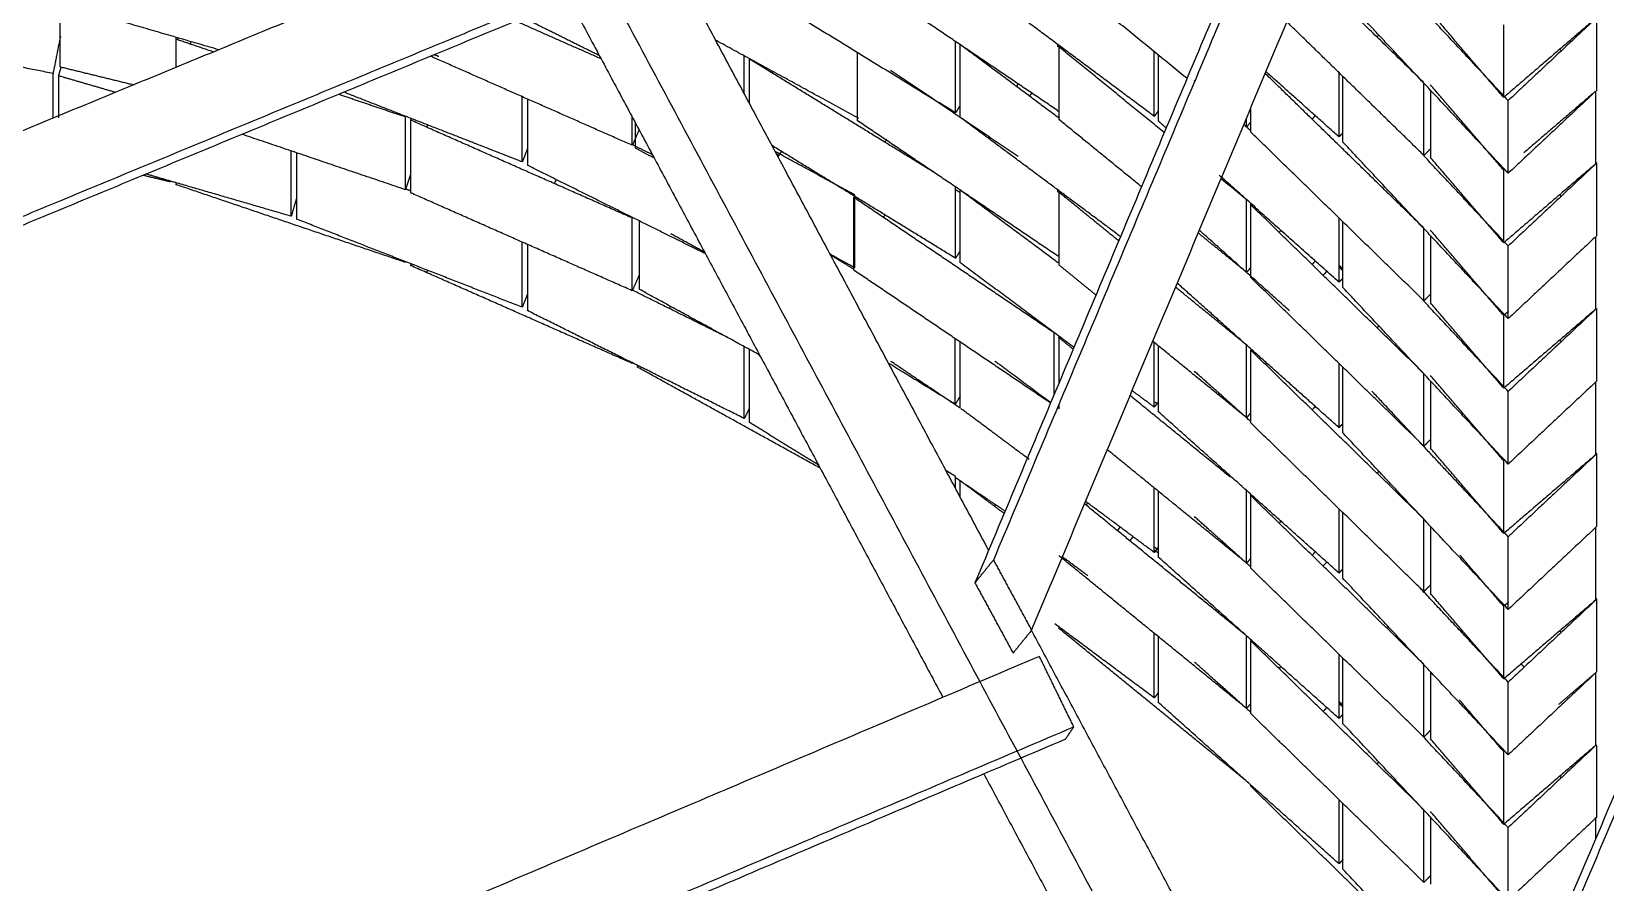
# Model space of a CAD drawing. Header units: millimetres. Extents: x 507.9 to 541, y 40.2 to 69.3.
# Drawn here: x 516.027 to 517.327, y 46.969 to 47.672 of the extents above; entities that cross this region are included whole.
import ezdxf

# ---------------------------------------------------------------- set-up
doc = ezdxf.new("R2010")
doc.units = ezdxf.units.MM
doc.layers.add('Make2D$Visible$Curves', color=7, linetype='Continuous', true_color=0x000000)

msp = doc.modelspace()

# ---------------------------------------------------------------- linework, layer by layer
at = {"layer": 'Make2D$Visible$Curves', "color": 18, "lineweight": -3, "true_color": 0x000000}
for points in [[(517.37052, 48.54102), (517.09604, 47.88822), (516.82156, 47.23543)], [(517.42539, 45.98647), (516.74688, 47.25382), (516.06837, 48.52118)], [(517.35526, 48.52217), (517.08078, 47.86938), (516.8063, 47.21658)], [(516.85304, 47.17748), (517.13323, 47.84494), (517.41342, 48.5124)], [(517.85615, 48.25209), (517.50732, 47.43188), (517.15849, 46.61167)], [(517.84091, 48.23331), (517.49208, 47.4131), (517.14326, 46.59288)], [(517.18983, 46.55359), (517.54443, 47.38844), (517.89904, 48.22329)], [(516.81761, 47.24348), (516.65451, 47.54812), (516.49142, 47.85276)], [(516.50275, 47.78895), (515.99708, 47.58025), (515.49141, 47.37154)], [(517.24655, 47.61465), (517.17818, 47.68763), (517.10981, 47.7606)], [(515.49298, 47.30085), (516.01189, 47.5157), (516.53079, 47.73055)], [(515.48648, 47.29092), (516.00538, 47.50577), (516.52429, 47.72062)], [(516.87467, 47.6063), (516.79181, 47.66229), (516.70895, 47.71827)], [(516.95436, 47.60161), (516.87413, 47.66131), (516.7939, 47.721)], [(516.98155, 47.63274), (516.92852, 47.67592), (516.87548, 47.71911)], [(517.17652, 47.62977), (517.1291, 47.67597), (517.08169, 47.72217)], [(516.79027, 47.60446), (516.70505, 47.65677), (516.61983, 47.70909)], [(517.24655, 47.55465), (517.17818, 47.62763), (517.10981, 47.7006)], [(516.18202, 47.65657), (516.11596, 47.6758), (516.04989, 47.69502)], [(516.05125, 47.64249), (516.05125, 47.66856), (516.05125, 47.69463)], [(516.47115, 47.69862), (516.62549, 47.41034), (516.77984, 47.12205)], [(517.24281, 47.61727), (517.21256, 47.65251), (517.18232, 47.68775)], [(516.04529, 47.637), (515.94716, 47.65628), (515.84904, 47.67556)], [(516.4977, 47.64905), (516.46231, 47.66468), (516.42692, 47.68031)], [(516.49628, 47.65169), (516.46655, 47.66647), (516.43682, 47.68126)], [(517.17695, 47.56935), (517.12038, 47.62447), (517.06382, 47.67959)], [(517.3187, 47.68239), (517.28075, 47.64983), (517.24281, 47.61727)], [(517.24281, 47.61727), (517.24281, 47.64727), (517.24281, 47.67727)], [(517.31953, 47.68302), (517.28304, 47.64884), (517.24655, 47.61465)], [(517.31953, 47.68302), (517.31953, 47.65302), (517.31953, 47.62302)], [(516.05133, 47.66776), (516.04831, 47.65238), (516.04529, 47.637)], [(516.14675, 47.66526), (516.14691, 47.66574), (516.14707, 47.66621)], [(516.14675, 47.66526), (516.14675, 47.65364), (516.14675, 47.64202)], [(516.17792, 47.6547), (516.16233, 47.65998), (516.14675, 47.66526)], [(516.1484, 47.66636), (516.1484, 47.66562), (516.1484, 47.66488)], [(516.15876, 47.66119), (516.15902, 47.66226), (516.15928, 47.66333)], [(516.71047, 47.59989), (516.65166, 47.63199), (516.59286, 47.66409)], [(516.79027, 47.60446), (516.79027, 47.63389), (516.79027, 47.66333)], [(516.7939, 47.661), (516.7939, 47.631), (516.7939, 47.601)], [(516.87604, 47.59988), (516.83497, 47.63044), (516.7939, 47.661)], [(517.13834, 47.66733), (517.13905, 47.668), (517.13975, 47.66866)], [(516.52341, 47.57769), (516.44023, 47.61443), (516.35706, 47.65117)], [(516.36377, 47.65091), (516.36175, 47.6517), (516.35973, 47.65249)], [(516.6159, 47.62024), (516.6159, 47.63622), (516.6159, 47.65221)], [(516.61983, 47.64909), (516.61983, 47.631), (516.61983, 47.61291)], [(516.77163, 47.5559), (516.69596, 47.60235), (516.62028, 47.64881)], [(516.70895, 47.65444), (516.70895, 47.62635), (516.70895, 47.59827)], [(516.87467, 47.65911), (516.87467, 47.66), (516.87467, 47.6609)], [(516.87548, 47.65911), (516.87591, 47.65964), (516.87635, 47.66018)], [(516.87548, 47.65911), (516.87548, 47.62911), (516.87548, 47.59911)], [(516.96256, 47.58821), (516.91902, 47.62366), (516.87548, 47.65911)], [(516.95436, 47.60161), (516.95436, 47.62825), (516.95436, 47.65489)], [(516.95766, 47.65222), (516.95766, 47.62503), (516.95766, 47.59785)], [(517.21136, 47.65267), (517.21167, 47.65293), (517.21197, 47.6532)], [(517.28904, 47.65694), (517.28963, 47.65626), (517.29023, 47.65557)], [(516.04529, 47.60028), (516.04529, 47.61864), (516.04529, 47.637)], [(516.04989, 47.63502), (516.05094, 47.63861), (516.05198, 47.64219)], [(516.04989, 47.63502), (516.04989, 47.61773), (516.04989, 47.60043)], [(516.09717, 47.62127), (516.07353, 47.62814), (516.04989, 47.63502)], [(516.05125, 47.64249), (516.08168, 47.63506), (516.1121, 47.62762)], [(516.63922, 47.63911), (516.63893, 47.63853), (516.63864, 47.63794)], [(516.84186, 47.56847), (516.78928, 47.604), (516.7367, 47.63953)], [(516.81582, 47.64607), (516.81553, 47.6456), (516.81524, 47.64512)], [(517.17695, 47.50935), (517.11145, 47.57318), (517.04594, 47.63701)], [(517.10685, 47.58465), (517.07671, 47.61156), (517.04656, 47.63848)], [(517.10685, 47.58465), (517.10685, 47.61115), (517.10685, 47.63765)], [(516.84185, 47.62848), (516.84119, 47.62739), (516.84052, 47.62631)], [(516.98785, 47.6309), (516.98766, 47.63106), (516.98747, 47.63123)], [(517.10981, 47.63477), (517.10981, 47.60769), (517.10981, 47.5806)], [(517.17695, 47.56935), (517.17695, 47.59914), (517.17695, 47.62894)], [(517.24281, 47.55727), (517.21256, 47.59251), (517.18232, 47.62775)], [(517.18232, 47.62321), (517.18232, 47.59548), (517.18232, 47.56775)], [(517.3187, 47.62224), (517.28263, 47.58845), (517.24655, 47.55465)], [(517.31843, 47.62217), (517.28886, 47.59678), (517.25928, 47.5714)], [(517.3187, 47.62239), (517.3187, 47.59239), (517.3187, 47.56239)], [(517.31953, 47.62302), (517.31928, 47.62279), (517.31902, 47.62255)], [(516.33616, 47.60106), (516.3086, 47.6104), (516.28105, 47.61974)], [(516.43264, 47.56401), (516.3589, 47.59281), (516.28515, 47.62161)], [(516.43264, 47.56401), (516.43264, 47.5909), (516.43264, 47.61778)], [(516.43682, 47.61515), (516.43682, 47.5882), (516.43682, 47.56126)], [(516.79404, 47.6106), (516.79216, 47.60753), (516.79027, 47.60446)], [(516.8516, 47.61854), (516.85244, 47.61967), (516.85328, 47.6208)], [(517.24655, 47.55465), (517.24655, 47.58465), (517.24655, 47.61465)], [(516.33616, 47.54193), (516.33616, 47.57149), (516.33616, 47.60106)], [(516.34047, 47.5985), (516.34075, 47.59914), (516.34104, 47.59979)], [(516.34047, 47.5985), (516.34047, 47.5685), (516.34047, 47.5385)], [(516.52314, 47.51781), (516.4318, 47.55815), (516.34047, 47.5985)], [(516.52341, 47.57769), (516.52341, 47.58935), (516.52341, 47.60101)], [(516.5257, 47.59673), (516.5257, 47.58622), (516.5257, 47.5757)], [(516.87467, 47.4863), (516.79181, 47.54229), (516.70895, 47.59827)], [(516.92646, 47.50236), (516.86018, 47.55168), (516.7939, 47.601)], [(516.87431, 47.60582), (516.87436, 47.60578), (516.8744, 47.60575)], [(516.94376, 47.54351), (516.90962, 47.57131), (516.87548, 47.59911)], [(516.95766, 47.60605), (516.95601, 47.60383), (516.95436, 47.60161)], [(516.96425, 47.59197), (516.96095, 47.59491), (516.95766, 47.59785)], [(517.03057, 47.59283), (517.03057, 47.59668), (517.03057, 47.60052)], [(517.03381, 47.59681), (517.03219, 47.59482), (517.03057, 47.59283)], [(517.03371, 47.60787), (517.03371, 47.5984), (517.03371, 47.58893)], [(517.08725, 47.60244), (517.08603, 47.60095), (517.08481, 47.59945)], [(516.33616, 47.54106), (516.26875, 47.56391), (516.20135, 47.58676)], [(516.35431, 47.5946), (516.35398, 47.59364), (516.35366, 47.59267)], [(516.52923, 47.59084), (516.52632, 47.58426), (516.52341, 47.57769)], [(517.03419, 47.58952), (517.03115, 47.59224), (517.0281, 47.59495)], [(517.02955, 47.59366), (517.02888, 47.59421), (517.02821, 47.59476)], [(517.17695, 47.44935), (517.10533, 47.51914), (517.03371, 47.58893)], [(517.10981, 47.58796), (517.10833, 47.5863), (517.10685, 47.58465)], [(516.24193, 47.51914), (516.24193, 47.54607), (516.24193, 47.573)], [(516.24634, 47.57151), (516.24634, 47.54414), (516.24634, 47.51677)], [(516.43682, 47.57473), (516.43473, 47.56937), (516.43264, 47.56401)], [(516.54018, 47.56986), (516.532, 47.57393), (516.52382, 47.578)], [(516.54169, 47.56698), (516.5337, 47.57134), (516.5257, 47.5757)], [(516.79027, 47.48446), (516.71455, 47.53094), (516.63882, 47.57743)], [(516.7071, 47.53669), (516.67427, 47.5546), (516.64145, 47.57252)], [(516.64243, 47.5707), (516.64332, 47.57026), (516.64421, 47.56982)], [(516.64398, 47.56838), (516.6453, 47.57054), (516.64663, 47.5727)], [(516.73316, 47.5825), (516.73261, 47.58153), (516.73205, 47.58056)], [(517.24655, 47.43465), (517.17818, 47.50763), (517.10981, 47.5806)], [(517.18251, 47.57505), (517.17973, 47.5722), (517.17695, 47.56935)], [(516.58307, 47.48854), (516.50995, 47.5249), (516.43682, 47.56126)], [(517.24655, 47.49465), (517.21165, 47.5319), (517.17675, 47.56916)], [(517.24281, 47.49727), (517.21256, 47.53251), (517.18232, 47.56775)], [(517.3187, 47.56239), (517.28075, 47.52983), (517.24281, 47.49727)], [(517.24379, 47.55811), (517.2433, 47.55769), (517.24281, 47.55727)], [(517.24281, 47.49727), (517.24281, 47.52727), (517.24281, 47.55727)], [(517.31953, 47.56302), (517.28304, 47.52884), (517.24655, 47.49465)], [(517.3187, 47.56391), (517.31911, 47.56347), (517.31953, 47.56302)], [(517.31953, 47.56302), (517.31953, 47.53302), (517.31953, 47.50302)], [(516.14223, 47.54744), (516.13091, 47.55018), (516.11958, 47.55292)], [(516.14708, 47.54674), (516.13453, 47.55039), (516.12198, 47.55405)], [(516.14675, 47.54526), (516.14699, 47.54598), (516.14723, 47.5467)], [(516.33616, 47.48106), (516.24145, 47.51316), (516.14675, 47.54526)], [(516.24193, 47.51914), (516.19482, 47.53285), (516.1477, 47.54656)], [(516.34062, 47.55421), (516.33839, 47.54764), (516.33616, 47.54106)], [(516.45924, 47.54634), (516.45999, 47.54785), (516.46074, 47.54936)], [(517.10685, 47.46465), (517.05735, 47.50884), (517.00784, 47.55304)], [(517.03057, 47.53283), (517.02, 47.54144), (517.00943, 47.55004)], [(516.24634, 47.53431), (516.24413, 47.52672), (516.24193, 47.51914)], [(516.34047, 47.54001), (516.33863, 47.54073), (516.3368, 47.54144)], [(516.52341, 47.45769), (516.43194, 47.49809), (516.34047, 47.5385)], [(516.70609, 47.53482), (516.70609, 47.50482), (516.70609, 47.47482)], [(516.87181, 47.42285), (516.78895, 47.47883), (516.70609, 47.53482)], [(516.7071, 47.47669), (516.7071, 47.50669), (516.7071, 47.53669)], [(516.79027, 47.48446), (516.79027, 47.51389), (516.79027, 47.54333)], [(516.79027, 47.54117), (516.79202, 47.54009), (516.79377, 47.53902)], [(516.7939, 47.541), (516.7939, 47.511), (516.7939, 47.481)], [(516.87492, 47.48072), (516.83441, 47.51086), (516.7939, 47.541)], [(516.87467, 47.53911), (516.87467, 47.54), (516.87467, 47.5409)], [(516.87548, 47.53911), (516.87582, 47.53953), (516.87617, 47.53996)], [(516.87548, 47.53911), (516.87548, 47.50911), (516.87548, 47.47911)], [(516.92497, 47.49881), (516.90022, 47.51896), (516.87548, 47.53911)], [(517.03057, 47.47348), (517.03057, 47.50312), (517.03057, 47.53275)], [(517.21115, 47.5325), (517.21164, 47.53291), (517.21213, 47.53333)], [(517.28909, 47.53689), (517.28966, 47.53623), (517.29023, 47.53557)], [(516.7319, 47.52029), (516.73142, 47.51944), (516.73094, 47.5186)], [(516.81571, 47.5259), (516.81553, 47.5256), (516.81535, 47.52531)], [(517.03371, 47.52893), (517.03404, 47.52926), (517.03437, 47.5296)], [(517.03371, 47.52893), (517.03371, 47.49893), (517.03371, 47.46893)], [(517.17695, 47.38935), (517.10533, 47.45914), (517.03371, 47.52893)], [(516.02838, 47.51502), (516.02817, 47.51507), (516.02796, 47.51512)], [(516.43264, 47.44401), (516.33949, 47.48039), (516.24634, 47.51677)], [(516.52341, 47.45769), (516.52341, 47.48769), (516.52341, 47.51769)], [(516.52908, 47.51538), (516.52908, 47.48715), (516.52908, 47.45891)], [(517.02955, 47.47366), (517.01011, 47.48949), (516.99066, 47.50533)], [(517.06594, 47.44117), (517.02877, 47.47436), (516.9916, 47.50755)], [(517.05886, 47.50757), (517.05816, 47.50672), (517.05747, 47.50587)], [(517.10685, 47.46465), (517.10685, 47.49115), (517.10685, 47.51766)], [(517.10981, 47.51477), (517.10981, 47.48769), (517.10981, 47.4606)], [(517.17695, 47.44935), (517.17695, 47.47935), (517.17695, 47.50935)], [(517.24281, 47.43727), (517.21256, 47.47251), (517.18232, 47.50775)], [(516.43264, 47.44401), (516.43264, 47.4709), (516.43264, 47.49778)], [(516.43682, 47.49593), (516.43682, 47.4686), (516.43682, 47.44126)], [(516.58342, 47.48924), (516.56927, 47.49697), (516.55512, 47.50469)], [(517.18232, 47.50324), (517.18232, 47.4755), (517.18232, 47.44775)], [(517.3187, 47.50224), (517.28263, 47.46845), (517.24655, 47.43465)], [(517.24655, 47.43465), (517.24655, 47.46465), (517.24655, 47.49465)], [(517.3187, 47.50239), (517.3187, 47.47239), (517.3187, 47.44239)], [(517.31953, 47.50302), (517.31932, 47.50282), (517.3191, 47.50262)], [(516.34047, 47.4785), (516.34075, 47.47914), (516.34104, 47.47979)], [(516.7071, 47.47669), (516.69697, 47.48221), (516.68684, 47.48774)], [(516.70609, 47.47551), (516.69663, 47.48131), (516.68717, 47.48712)], [(516.79395, 47.49045), (516.79211, 47.48745), (516.79027, 47.48446)], [(516.88803, 47.41096), (516.84097, 47.44598), (516.7939, 47.481)], [(516.87548, 47.4875), (516.87507, 47.4869), (516.87467, 47.4863)], [(516.90618, 47.45411), (516.89083, 47.46661), (516.87548, 47.47911)], [(517.08724, 47.48243), (517.08595, 47.48085), (517.08467, 47.47927)], [(516.52341, 47.39769), (516.43194, 47.43809), (516.34047, 47.4785)], [(516.35438, 47.47479), (516.35404, 47.47381), (516.35371, 47.47283)], [(516.52911, 47.47059), (516.52626, 47.46414), (516.52341, 47.45769)], [(516.86816, 47.36531), (516.78713, 47.42007), (516.70609, 47.47482)], [(517.03388, 47.47689), (517.03239, 47.47507), (517.03091, 47.47324)], [(517.17695, 47.32935), (517.10533, 47.39914), (517.03371, 47.46893)], [(517.09369, 47.47048), (517.09536, 47.47219), (517.09702, 47.4739)], [(517.10685, 47.4787), (517.10833, 47.47738), (517.10981, 47.47606)], [(517.10993, 47.46809), (517.10839, 47.46637), (517.10685, 47.46465)], [(517.1069, 47.47723), (517.10836, 47.47581), (517.10981, 47.4744)], [(516.43701, 47.45522), (516.43483, 47.44962), (516.43264, 47.44401)], [(516.60188, 47.41918), (516.56265, 47.43869), (516.52341, 47.4582)], [(516.62857, 47.4046), (516.57882, 47.43175), (516.52908, 47.45891)], [(517.03057, 47.41283), (517.00124, 47.43671), (516.97192, 47.46059)], [(517.10685, 47.34465), (517.04006, 47.40428), (516.97328, 47.46391)], [(517.24655, 47.31465), (517.17818, 47.38763), (517.10981, 47.4606)], [(517.18268, 47.45523), (517.17982, 47.45229), (517.17695, 47.44935)], [(516.6159, 47.35221), (516.52636, 47.39673), (516.43682, 47.44126)], [(516.55415, 47.443), (516.55469, 47.44397), (516.55523, 47.44494)], [(517.24655, 47.37465), (517.21165, 47.4119), (517.17675, 47.44916)], [(517.24281, 47.37727), (517.21256, 47.41251), (517.18232, 47.44775)], [(517.3187, 47.44239), (517.28075, 47.40983), (517.24281, 47.37727)], [(517.24666, 47.44057), (517.24473, 47.43892), (517.24281, 47.43727)], [(517.31953, 47.44302), (517.28304, 47.40884), (517.24655, 47.37465)], [(517.26168, 47.44883), (517.26173, 47.44877), (517.26177, 47.44872)], [(517.31953, 47.44302), (517.31953, 47.41302), (517.31953, 47.38302)], [(516.85085, 47.43754), (516.85111, 47.43789), (516.85137, 47.43824)], [(517.13823, 47.42723), (517.13916, 47.4281), (517.1401, 47.42898)], [(517.24281, 47.37727), (517.24281, 47.40727), (517.24281, 47.43727)], [(516.79001, 47.36399), (516.79001, 47.3911), (516.79001, 47.41821)], [(516.7939, 47.41549), (516.7939, 47.38824), (516.7939, 47.361)], [(516.87181, 47.37266), (516.87181, 47.39775), (516.87181, 47.42285)], [(516.87548, 47.41911), (516.87582, 47.41953), (516.87617, 47.41995)], [(516.88738, 47.40941), (516.88143, 47.41426), (516.87548, 47.41911)], [(516.87548, 47.41911), (516.87548, 47.40012), (516.87548, 47.38113)], [(517.02955, 47.35366), (516.99134, 47.38478), (516.95312, 47.41589)], [(516.95436, 47.36161), (516.95436, 47.38825), (516.95436, 47.41489)], [(517.28918, 47.41678), (517.2897, 47.41618), (517.29023, 47.41557)], [(516.6159, 47.35221), (516.6159, 47.38186), (516.6159, 47.41151)], [(516.61983, 47.40909), (516.61983, 47.37909), (516.61983, 47.34909)], [(516.62953, 47.40313), (516.62885, 47.40355), (516.62818, 47.40396)], [(516.95766, 47.41219), (516.95766, 47.38502), (516.95766, 47.35785)], [(517.03057, 47.35283), (517.03057, 47.38283), (517.03057, 47.41283)], [(517.03371, 47.40893), (517.03371, 47.37893), (517.03371, 47.34893)], [(517.17695, 47.26935), (517.10533, 47.33914), (517.03371, 47.40893)], [(517.21134, 47.41266), (517.21175, 47.41301), (517.21216, 47.41336)], [(516.52377, 47.3985), (516.52359, 47.39809), (516.52341, 47.39769)], [(516.52747, 47.39475), (516.52788, 47.39549), (516.52829, 47.39623)], [(516.6786, 47.31119), (516.60304, 47.35297), (516.52747, 47.39475)], [(516.79001, 47.36399), (516.76252, 47.38086), (516.73502, 47.39774)], [(516.79425, 47.36064), (516.76562, 47.37999), (516.73699, 47.39933)], [(516.86861, 47.36541), (516.84562, 47.38252), (516.82264, 47.39962)], [(517.03338, 47.35024), (517.01043, 47.37074), (516.98747, 47.39123)], [(517.10685, 47.34465), (517.10685, 47.37115), (517.10685, 47.39765)], [(517.10981, 47.3946), (517.10981, 47.3676), (517.10981, 47.3406)], [(517.17695, 47.32935), (517.17695, 47.35935), (517.17695, 47.38935)], [(516.95436, 47.36161), (516.9452, 47.36842), (516.93605, 47.37523)], [(517.24281, 47.31727), (517.21256, 47.35251), (517.18232, 47.38775)], [(517.18232, 47.38321), (517.18232, 47.35548), (517.18232, 47.32775)], [(517.31953, 47.38302), (517.28304, 47.34884), (517.24655, 47.31465)], [(517.3187, 47.38239), (517.3187, 47.35239), (517.3187, 47.32239)], [(516.7941, 47.37065), (516.79206, 47.36732), (516.79001, 47.36399)], [(516.87548, 47.36365), (516.87548, 47.36197), (516.87548, 47.3603)], [(517.01681, 47.30404), (516.97561, 47.33758), (516.93442, 47.37111)], [(516.95754, 47.36589), (516.95595, 47.36375), (516.95436, 47.36161)], [(516.95477, 47.36595), (516.95549, 47.36541), (516.9562, 47.36488)], [(517.08711, 47.36228), (517.08604, 47.36096), (517.08498, 47.35965)], [(517.24655, 47.25465), (517.19022, 47.31478), (517.13388, 47.37492)], [(517.24655, 47.31465), (517.24655, 47.34465), (517.24655, 47.37465)], [(516.61983, 47.3601), (516.61787, 47.35615), (516.6159, 47.35221)], [(516.85109, 47.31845), (516.82288, 47.33944), (516.79468, 47.36042)], [(517.03392, 47.28976), (516.99579, 47.3238), (516.95766, 47.35785)], [(517.03371, 47.35668), (517.03214, 47.35476), (517.03057, 47.35283)], [(516.67733, 47.31379), (516.64858, 47.33144), (516.61983, 47.34909)], [(517.17695, 47.20935), (517.10533, 47.27914), (517.03371, 47.34893)], [(517.10985, 47.34801), (517.10835, 47.34633), (517.10685, 47.34465)], [(517.24655, 47.19465), (517.17818, 47.26763), (517.10981, 47.3406)], [(516.84071, 47.32661), (516.84049, 47.32626), (516.84028, 47.32591)], [(517.02955, 47.23366), (516.97262, 47.28002), (516.91568, 47.32638)], [(517.18249, 47.33503), (517.17972, 47.33219), (517.17695, 47.32935)], [(517.24281, 47.25727), (517.21256, 47.29251), (517.18232, 47.32775)], [(517.3187, 47.32391), (517.31911, 47.32347), (517.31953, 47.32302)], [(517.00745, 47.31296), (517.00725, 47.3127), (517.00705, 47.31243)], [(517.3187, 47.32239), (517.28075, 47.28983), (517.24281, 47.25727)], [(517.24377, 47.31809), (517.24329, 47.31768), (517.24281, 47.31727)], [(517.24281, 47.25727), (517.24281, 47.28727), (517.24281, 47.31727)], [(517.31953, 47.32302), (517.28304, 47.28884), (517.24655, 47.25465)], [(517.31953, 47.32302), (517.31953, 47.29302), (517.31953, 47.26302)], [(516.79027, 47.30446), (516.78632, 47.30688), (516.78237, 47.30931)], [(516.83116, 47.2757), (516.81045, 47.28969), (516.78975, 47.30368)], [(516.79027, 47.29455), (516.79027, 47.2995), (516.79027, 47.30446)], [(516.7939, 47.301), (516.7939, 47.29443), (516.7939, 47.28786)], [(516.83038, 47.27385), (516.81218, 47.2874), (516.79398, 47.30094)], [(517.01694, 47.30424), (517.01713, 47.30446), (517.01733, 47.30468)], [(517.1383, 47.30729), (517.13909, 47.30803), (517.13988, 47.30878)], [(516.81593, 47.28626), (516.81562, 47.28575), (516.81531, 47.28524)], [(516.95436, 47.24161), (516.95436, 47.26825), (516.95436, 47.29489)], [(516.95766, 47.29219), (516.95766, 47.26502), (516.95766, 47.23785)], [(517.03057, 47.23283), (517.03057, 47.26283), (517.03057, 47.29283)], [(517.03371, 47.28893), (517.03398, 47.2892), (517.03425, 47.28948)], [(517.03371, 47.28893), (517.03371, 47.25893), (517.03371, 47.22893)], [(517.17695, 47.14935), (517.10533, 47.21914), (517.03371, 47.28893)], [(517.10685, 47.22465), (517.07068, 47.25694), (517.03451, 47.28924)], [(516.82271, 47.27972), (516.82327, 47.28048), (516.82384, 47.28123)], [(517.02955, 47.17366), (516.96318, 47.2277), (516.89681, 47.28174)], [(516.95436, 47.24161), (516.92601, 47.2627), (516.89767, 47.28379)], [(516.89922, 47.28264), (516.89869, 47.28185), (516.89816, 47.28106)], [(517.03371, 47.22995), (517.01059, 47.25059), (516.98747, 47.27123)], [(517.10685, 47.22465), (517.10685, 47.25115), (517.10685, 47.27766)], [(517.10981, 47.27515), (517.10981, 47.24787), (517.10981, 47.2206)], [(516.92603, 47.26268), (516.92505, 47.26123), (516.92407, 47.25978)], [(517.05902, 47.26777), (517.05833, 47.26692), (517.05763, 47.26607)], [(517.17695, 47.20935), (517.17695, 47.23935), (517.17695, 47.26935)], [(517.18232, 47.26321), (517.18232, 47.23548), (517.18232, 47.20775)], [(517.23393, 47.26782), (517.23371, 47.2676), (517.23349, 47.26737)], [(517.31953, 47.26302), (517.28304, 47.22884), (517.24655, 47.19465)], [(517.3187, 47.26239), (517.3187, 47.23239), (517.3187, 47.20239)], [(516.93456, 47.25168), (516.93576, 47.25314), (516.93695, 47.25461)], [(516.95436, 47.24626), (516.95601, 47.24503), (516.95766, 47.2438)], [(516.95769, 47.24609), (516.95602, 47.24385), (516.95436, 47.24161)], [(517.13239, 47.25325), (517.13233, 47.25319), (517.13227, 47.25312)], [(517.24655, 47.19465), (517.24655, 47.22465), (517.24655, 47.25465)], [(516.8063, 47.21658), (516.81393, 47.226), (516.82156, 47.23543)], [(516.82156, 47.23543), (516.8373, 47.20645), (516.85304, 47.17748)], [(517.02955, 47.11366), (516.95252, 47.17638), (516.87548, 47.23911)], [(516.8996, 47.22236), (516.88903, 47.23021), (516.87847, 47.23807)], [(516.95436, 47.24384), (516.95601, 47.24249), (516.95766, 47.24115)], [(517.10685, 47.10465), (517.03226, 47.17125), (516.95766, 47.23785)], [(517.03371, 47.23669), (517.03214, 47.23476), (517.03057, 47.23283)], [(517.08711, 47.24227), (517.08595, 47.24085), (517.0848, 47.23943)], [(517.09389, 47.23068), (517.09533, 47.23216), (517.09678, 47.23364)], [(517.24281, 47.19727), (517.22476, 47.2183), (517.20671, 47.23933)], [(517.17695, 47.08935), (517.10533, 47.15914), (517.03371, 47.22893)], [(517.11002, 47.2282), (517.10844, 47.22642), (517.10685, 47.22465)], [(517.24655, 47.07465), (517.17818, 47.14763), (517.10981, 47.2206)], [(516.8063, 47.21658), (516.82204, 47.18761), (516.83777, 47.15863)], [(517.24655, 47.13465), (517.20958, 47.17411), (517.17261, 47.21357)], [(517.18232, 47.21486), (517.17964, 47.2121), (517.17695, 47.20935)], [(517.24281, 47.13727), (517.21256, 47.17251), (517.18232, 47.20775)], [(517.00768, 47.19328), (517.00728, 47.19274), (517.00688, 47.1922)], [(517.3187, 47.20239), (517.28075, 47.16983), (517.24281, 47.13727)], [(517.24664, 47.20056), (517.24473, 47.19891), (517.24281, 47.19727)], [(517.24281, 47.13727), (517.24281, 47.16727), (517.24281, 47.19727)], [(517.31953, 47.20302), (517.28304, 47.16884), (517.24655, 47.13465)], [(517.3187, 47.20391), (517.31911, 47.20347), (517.31953, 47.20302)], [(517.31953, 47.20302), (517.31953, 47.17302), (517.31953, 47.14302)], [(516.95436, 47.12161), (516.91323, 47.15221), (516.87211, 47.18281)], [(516.85304, 47.17748), (516.84541, 47.16806), (516.83777, 47.15863)], [(517.15329, 46.61648), (517.00313, 46.89696), (516.85297, 47.17744)], [(516.87548, 47.17911), (516.87589, 47.17961), (516.8763, 47.18012)], [(517.02955, 47.05366), (516.95252, 47.11638), (516.87548, 47.17911)], [(516.95436, 47.12161), (516.95436, 47.14825), (516.95436, 47.17489)], [(516.95766, 47.17219), (516.95766, 47.14502), (516.95766, 47.11785)], [(517.03057, 47.11283), (517.03057, 47.14283), (517.03057, 47.17283)], [(517.03371, 47.16893), (517.03371, 47.13893), (517.03371, 47.10893)], [(517.17695, 47.02935), (517.10533, 47.09914), (517.03371, 47.16893)], [(517.28912, 47.17685), (517.28967, 47.17621), (517.29023, 47.17557)], [(516.85951, 47.15589), (516.1823, 46.86826), (515.50509, 46.58062)], [(516.88788, 47.09777), (516.8737, 47.12683), (516.85951, 47.15589)], [(517.10685, 47.10465), (517.10685, 47.13086), (517.10685, 47.15708)], [(517.10981, 47.15477), (517.10981, 47.12769), (517.10981, 47.1006)], [(517.03415, 47.10955), (517.01081, 47.13039), (516.98747, 47.15123)], [(517.05884, 47.14755), (517.05815, 47.1467), (517.05745, 47.14585)], [(517.17695, 47.08935), (517.17695, 47.11935), (517.17695, 47.14935)], [(517.18232, 47.14321), (517.18232, 47.11548), (517.18232, 47.08775)], [(517.31953, 47.14302), (517.28304, 47.10884), (517.24655, 47.07465)], [(517.25716, 47.14959), (517.25841, 47.14826), (517.25966, 47.14693)], [(517.3187, 47.14239), (517.3034, 47.12926), (517.2881, 47.11614)], [(517.3187, 47.14239), (517.3187, 47.11239), (517.3187, 47.08239)], [(517.24655, 47.07465), (517.24655, 47.10465), (517.24655, 47.13465)], [(516.95766, 47.12605), (516.95601, 47.12383), (516.95436, 47.12161)], [(517.10685, 46.98465), (517.03226, 47.05125), (516.95766, 47.11785)], [(517.03386, 47.11687), (517.03222, 47.11485), (517.03057, 47.11283)], [(517.10685, 47.1187), (517.10833, 47.11738), (517.10981, 47.11606)], [(517.10685, 47.11728), (517.10833, 47.11584), (517.10981, 47.1144)], [(517.24281, 47.07727), (517.22447, 47.09864), (517.20613, 47.12001)], [(517.17695, 46.96935), (517.10533, 47.03914), (517.03371, 47.10893)], [(517.0938, 47.11059), (517.09531, 47.11214), (517.09682, 47.11368)], [(517.10984, 47.10799), (517.10835, 47.10632), (517.10685, 47.10465)], [(515.5071, 46.50994), (516.19749, 46.80386), (516.88788, 47.09777)], [(516.88122, 47.08778), (516.88455, 47.09278), (516.88788, 47.09777)], [(517.24655, 46.95465), (517.17818, 47.02763), (517.10981, 47.1006)], [(517.18232, 47.09486), (517.17964, 47.0921), (517.17695, 47.08935)], [(515.50044, 46.49995), (516.19083, 46.79387), (516.88122, 47.08778)], [(517.05776, 47.08622), (517.05753, 47.08594), (517.0573, 47.08566)], [(517.24655, 47.01465), (517.21165, 47.0519), (517.17675, 47.08916)], [(517.24281, 47.01727), (517.21256, 47.05251), (517.18232, 47.08775)], [(517.3187, 47.08239), (517.28075, 47.04983), (517.24281, 47.01727)], [(517.24353, 47.07788), (517.24317, 47.07758), (517.24281, 47.07727)], [(517.24281, 47.01727), (517.24281, 47.04727), (517.24281, 47.07727)], [(517.31953, 47.08302), (517.28304, 47.04884), (517.24655, 47.01465)], [(517.31953, 47.0824), (517.31953, 47.05271), (517.31953, 47.02302)], [(517.13848, 47.06746), (517.13911, 47.06805), (517.13975, 47.06865)], [(516.8136, 47.05899), (516.95931, 46.78682), (517.10503, 46.51465)], [(517.21121, 47.05254), (517.21149, 47.05278), (517.21177, 47.05303)], [(517.28904, 47.05694), (517.28963, 47.05626), (517.29023, 47.05557)], [(517.03371, 47.04893), (517.03398, 47.0492), (517.03424, 47.04947)], [(517.17695, 46.90935), (517.10533, 46.97914), (517.03371, 47.04893)], [(517.10685, 46.98465), (517.10685, 47.01089), (517.10685, 47.03714)], [(517.10981, 47.03477), (517.10981, 47.00769), (517.10981, 46.9806)], [(517.17695, 46.96935), (517.17695, 46.99914), (517.17695, 47.02894)], [(517.24281, 46.95727), (517.21256, 46.99251), (517.18232, 47.02775)], [(517.18232, 47.02339), (517.18232, 46.99557), (517.18232, 46.96775)], [(517.31953, 47.02302), (517.28304, 46.98884), (517.24655, 46.95465)], [(517.24655, 46.95465), (517.24655, 46.98465), (517.24655, 47.01465)], [(517.3187, 47.02239), (517.3187, 47.0139), (517.3187, 47.0054)], [(517.20552, 46.99866), (517.20531, 46.99845), (517.2051, 46.99823)], [(517.11007, 46.98825), (517.10846, 46.98645), (517.10685, 46.98465)], [(517.17993, 46.90576), (517.14487, 46.94318), (517.10981, 46.9806)], [(517.18236, 46.9749), (517.17966, 46.97212), (517.17695, 46.96935)]]:
    msp.add_open_spline(points, degree=2, dxfattribs=at)

doc.saveas('drawing.dxf')
